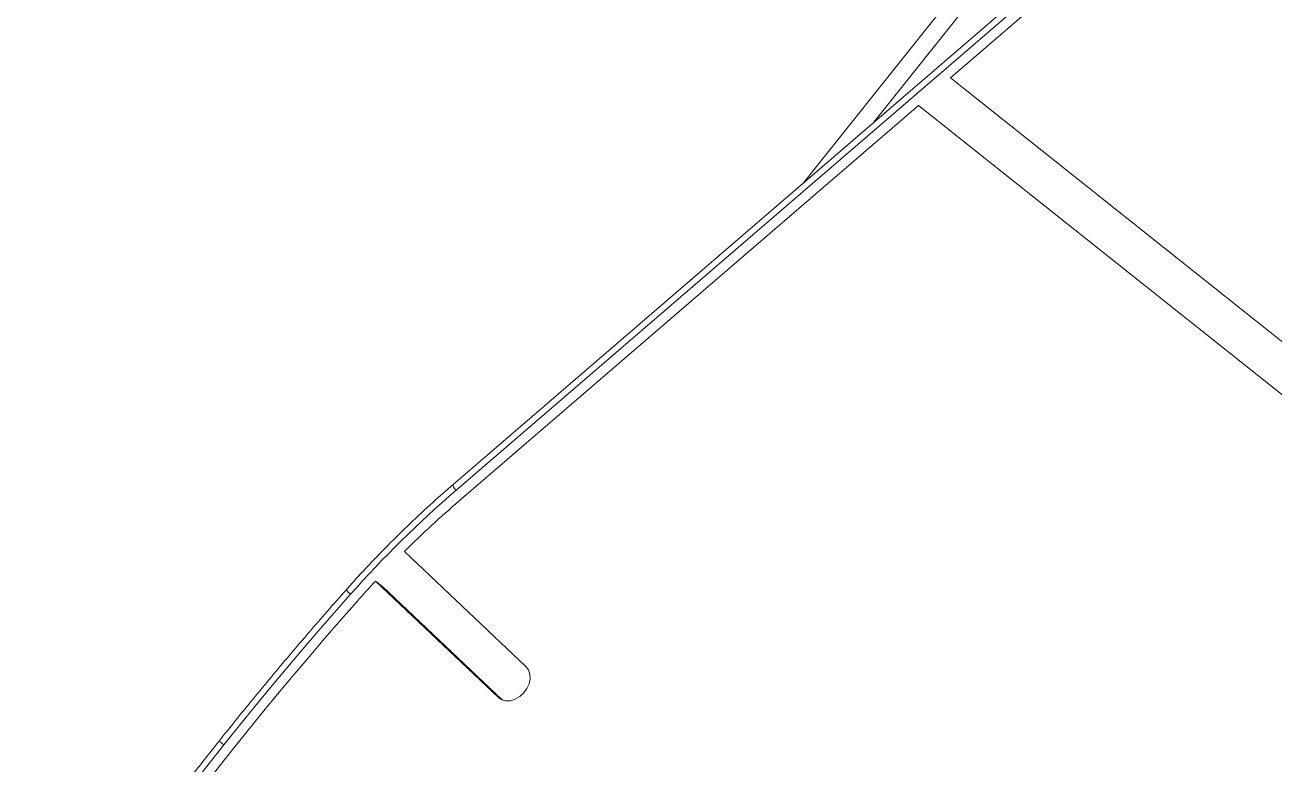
# Model space of a CAD drawing. Header units: millimetres. Extents: x -229914 to 856942, y -268655 to 87212.
# Drawn here: x -139450.6 to -139089.2, y 26293.1 to 26506.8 of the extents above; entities that cross this region are included whole.
import ezdxf

# ---------------------------------------------------------------- set-up
doc = ezdxf.new("R2010")
doc.units = ezdxf.units.MM

# ---------------------------------------------------------------- blocks, each defined once
blk = doc.blocks.new('Т912NEW')
at = {"color": 7, "linetype": 'Continuous', "lineweight": 15}
for p, q in [((-3089.25, 3122.39), (-3089.25, 3323.09)), ((-3071.25, 3217.17), (-3114.22, 2990.95)), ((-3069.55, 3216.24), (-3112.52, 2990.02)), ((-3066.92, 3214.55), (-3074.88, 3172.61)), ((-3074.88, 3172.61), (-2830.02, 3172.61)), ((-3077.16, 3160.61), (-3109.89, 2988.33)), ((-3077.16, 3160.61), (-2830.02, 3160.61)), ((-3064.97, 2962.87), (-3113.16, 2967.03)), ((-3065.57, 2950.9), (-3114.34, 2955.1)), ((-3111.77, 2955.1), (-3114.34, 2955.1)), ((-3064.33, 2951.01), (-3111.77, 2955.1))]:
    blk.add_line(p, q, dxfattribs=at)
at = {"color": 8, "linetype": 'Continuous', "lineweight": 15}
for p, q in [((-3084.25, 3300.69), (-3084.25, 3148.71)), ((-3064.97, 2950.9), (-3065.57, 2950.9))]:
    blk.add_line(p, q, dxfattribs=at)
at = {"color": 8, "linetype": 'Continuous', "lineweight": 15, "flags": 128}
for points in [[(-3112.52, 2990.02), (-3113.18, 2990.25), (-3113.7, 2990.48), (-3114.04, 2990.69), (-3114.21, 2990.87), (-3114.22, 2990.95)], [(-3119.17, 2890.69), (-3119.85, 2890.68), (-3120.39, 2890.68), (-3120.75, 2890.68), (-3120.93, 2890.68), (-3120.95, 2890.68)]]:
    blk.add_lwpolyline(points, dxfattribs=at)
at = {"color": 7, "linetype": 'Continuous', "lineweight": 15, "flags": 128}
for points in [[(-3065.57, 2950.9), (-3064.37, 2951), (-3063.24, 2951.5), (-3062.24, 2952.37), (-3061.45, 2953.55), (-3060.92, 2954.96), (-3060.68, 2956.49), (-3060.76, 2958.05), (-3061.15, 2959.54), (-3061.81, 2960.84), (-3062.71, 2961.87), (-3063.79, 2962.57), (-3064.97, 2962.87)], [(-3117.65, 2947.61), (-3118.01, 2940.51), (-3118.32, 2933.4), (-3118.59, 2926.28), (-3118.8, 2919.17), (-3118.96, 2912.05), (-3119.08, 2904.93), (-3119.15, 2897.81), (-3119.17, 2890.69)], [(-3114.88, 2947.12), (-3115.23, 2940.08), (-3115.54, 2933.03), (-3115.8, 2925.98), (-3116.01, 2918.92), (-3116.17, 2911.87), (-3116.29, 2904.81), (-3116.36, 2897.75), (-3116.37, 2890.69)], [(-3119.17, 2890.69), (-3119.01, 2863.71), (-3118.57, 2836.74), (-3117.87, 2809.79), (-3116.89, 2782.84), (-3115.64, 2755.92), (-3114.11, 2729.02), (-3112.31, 2702.14), (-3110.24, 2675.31), (-3107.9, 2648.51), (-3105.29, 2621.75), (-3102.4, 2595.04), (-3099.25, 2568.38)], [(-3116.37, 2890.69), (-3116.21, 2862.88), (-3115.74, 2835.07), (-3114.99, 2807.26), (-3113.95, 2779.48), (-3112.61, 2751.72), (-3110.98, 2723.98), (-3109.07, 2696.28), (-3106.86, 2668.61)]]:
    blk.add_lwpolyline(points, dxfattribs=at)
at = {"color": 7, "linetype": 'Continuous', "lineweight": 15}
for centre, radius, start, end in [((-2798.15, 2930.45), 319.97, 169.2705, 176.9246), ((-2806.87, 2930.83), 308.43, 169.2546, 173.2595), ((-2804.4, 2930.39), 310.92, 175.4418, 176.916)]:
    blk.add_arc(centre, radius, start, end, dxfattribs=at)
at = {"color": 8, "linetype": 'Continuous', "lineweight": 15}
blk.add_arc((-3117.75, 2952.97), 5.36, 251.7253, 271.0479, dxfattribs=at)
at = {"color": 7, "linetype": 'Continuous', "lineweight": 15}
for points, knots in [([(-3114.22, 2990.95), (-3114.5, 2989.41), (-3115.33, 2984.97), (-3116.51, 2977.57), (-3117.68, 2968.74), (-3118.61, 2959.85), (-3119.15, 2952.89), (-3119.37, 2948.9), (-3119.43, 2947.88)], [0, 0, 0, 0, 0.108586, 0.313968, 0.519357, 0.72475, 0.930138, 1, 1, 1, 1]), ([(-3119.43, 2947.88), (-3119.58, 2945.09), (-3119.99, 2937.01), (-3120.5, 2923.62), (-3120.86, 2907.99), (-3120.95, 2897.01), (-3120.95, 2891.33), (-3120.95, 2890.68)], [0, 0, 0, 0, 0.1465397, 0.4245691, 0.7026027, 0.9659997, 1, 1, 1, 1]), ([(-3120.95, 2890.68), (-3120.94, 2886.22), (-3120.91, 2873.29), (-3120.68, 2851.9), (-3120.17, 2826.5), (-3119.41, 2801.11), (-3118.41, 2775.73), (-3117.18, 2750.37), (-3115.7, 2725.04), (-3113.98, 2699.73), (-3112.02, 2674.45), (-3109.81, 2649.2), (-3107.37, 2623.99), (-3104.73, 2599.27), (-3102.56, 2580.53), (-3101.29, 2570.19), (-3101, 2567.77)], [0, 0, 0, 0, 0.041257, 0.119604, 0.197952, 0.276298, 0.354646, 0.432993, 0.511341, 0.589688, 0.668036, 0.746383, 0.824731, 0.903078, 0.977302, 1, 1, 1, 1])]:
    blk.add_open_spline(points, degree=3, knots=knots, dxfattribs=at)

msp = doc.modelspace()

# ---------------------------------------------------------------- block references
at = {"rotation": 321.4676820499667}
msp.add_blockref('Т912NEW', (-138753.82306, 22094.20638), dxfattribs=at)

doc.saveas('drawing.dxf')
